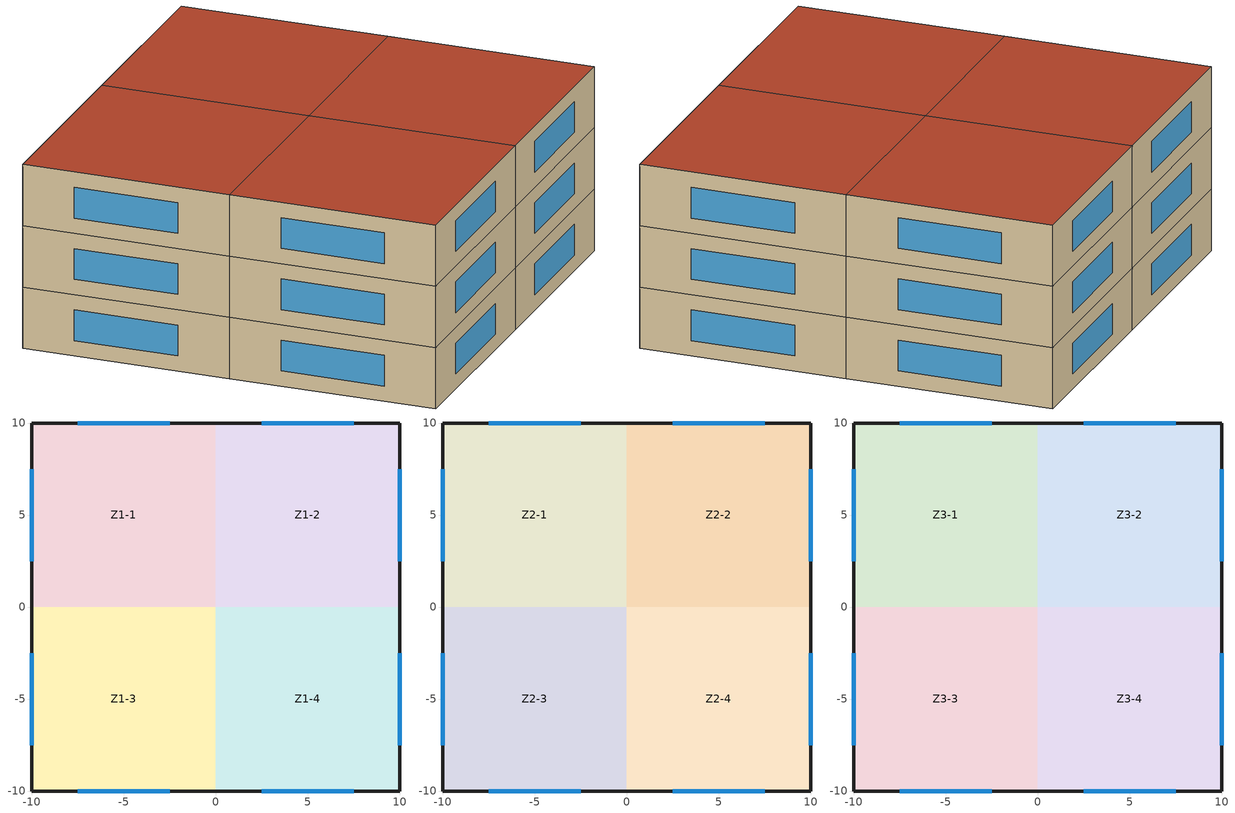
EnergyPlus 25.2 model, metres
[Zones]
Z1-1
 floor outside (Const_S-3): -10,10 0,10 0,0 -10,0 z0
 wall outside (Const_S-1): 0,10 -10,10 z0:3
 wall outside (Const_S-2): -10,10 -10,0 z0:3
 window (WinConst_S-1): -2.5,10 -7.5,10 z0.75:2.25
 window (WinConst_S-2): -10,7.5 -10,2.5 z0.75:2.25
Z1-2
 floor outside (Const_S-6): 0,10 10,10 10,0 0,0 z0
 wall outside (Const_S-4): 10,10 0,10 z0:3
 wall outside (Const_S-5): 10,0 10,10 z0:3
 window (WinConst_S-4): 7.5,10 2.5,10 z0.75:2.25
 window (WinConst_S-5): 10,2.5 10,7.5 z0.75:2.25
Z1-3
 floor outside (Const_S-9): -10,0 0,0 0,-10 -10,-10 z0
 wall outside (Const_S-7): -10,-10 0,-10 z0:3
 wall outside (Const_S-8): -10,0 -10,-10 z0:3
 window (WinConst_S-7): -7.5,-10 -2.5,-10 z0.75:2.25
 window (WinConst_S-8): -10,-2.5 -10,-7.5 z0.75:2.25
Z1-4
 floor outside (Const_S-12): 0,0 10,0 10,-10 0,-10 z0
 wall outside (Const_S-10): 0,-10 10,-10 z0:3
 wall outside (Const_S-11): 10,-10 10,0 z0:3
 window (WinConst_S-10): 2.5,-10 7.5,-10 z0.75:2.25
 window (WinConst_S-11): 10,-7.5 10,-2.5 z0.75:2.25
Z2-1
 floor outside (Const_S-15): -10,10 0,10 0,0 -10,0 z3
 wall outside (Const_S-13): 0,10 -10,10 z3:6
 wall outside (Const_S-14): -10,10 -10,0 z3:6
 window (WinConst_S-13): -2.5,10 -7.5,10 z3.75:5.25
 window (WinConst_S-14): -10,7.5 -10,2.5 z3.75:5.25
Z2-2
 floor outside (Const_S-18): 0,10 10,10 10,0 0,0 z3
 wall outside (Const_S-16): 10,10 0,10 z3:6
 wall outside (Const_S-17): 10,0 10,10 z3:6
 window (WinConst_S-16): 7.5,10 2.5,10 z3.75:5.25
 window (WinConst_S-17): 10,2.5 10,7.5 z3.75:5.25
Z2-3
 floor outside (Const_S-21): -10,0 0,0 0,-10 -10,-10 z3
 wall outside (Const_S-19): -10,-10 0,-10 z3:6
 wall outside (Const_S-20): -10,0 -10,-10 z3:6
 window (WinConst_S-19): -7.5,-10 -2.5,-10 z3.75:5.25
 window (WinConst_S-20): -10,-2.5 -10,-7.5 z3.75:5.25
Z2-4
 floor outside (Const_S-24): 0,0 10,0 10,-10 0,-10 z3
 wall outside (Const_S-22): 0,-10 10,-10 z3:6
 wall outside (Const_S-23): 10,-10 10,0 z3:6
 window (WinConst_S-22): 2.5,-10 7.5,-10 z3.75:5.25
 window (WinConst_S-23): 10,-7.5 10,-2.5 z3.75:5.25
Z3-1
 floor outside (Const_S-28): -10,10 0,10 0,0 -10,0 z6
 wall outside (Const_S-25): 0,10 -10,10 z6:9
 wall outside (Const_S-26): -10,10 -10,0 z6:9
 window (WinConst_S-25): -2.5,10 -7.5,10 z6.75:8.25
 window (WinConst_S-26): -10,7.5 -10,2.5 z6.75:8.25
 roof outside (Const_S-27): -10,0 0,0 0,10 -10,10 z9
Z3-2
 floor outside (Const_S-32): 0,10 10,10 10,0 0,0 z6
 wall outside (Const_S-29): 10,10 0,10 z6:9
 wall outside (Const_S-30): 10,0 10,10 z6:9
 window (WinConst_S-29): 7.5,10 2.5,10 z6.75:8.25
 window (WinConst_S-30): 10,2.5 10,7.5 z6.75:8.25
 roof outside (Const_S-31): 0,0 10,0 10,10 0,10 z9
Z3-3
 floor outside (Const_S-36): -10,0 0,0 0,-10 -10,-10 z6
 wall outside (Const_S-33): -10,-10 0,-10 z6:9
 wall outside (Const_S-34): -10,0 -10,-10 z6:9
 window (WinConst_S-33): -7.5,-10 -2.5,-10 z6.75:8.25
 window (WinConst_S-34): -10,-2.5 -10,-7.5 z6.75:8.25
 roof outside (Const_S-35): -10,-10 0,-10 0,0 -10,0 z9
Z3-4
 floor outside (Const_S-40): 0,0 10,0 10,-10 0,-10 z6
 wall outside (Const_S-37): 0,-10 10,-10 z6:9
 wall outside (Const_S-38): 10,-10 10,0 z6:9
 window (WinConst_S-37): 2.5,-10 7.5,-10 z6.75:8.25
 window (WinConst_S-38): 10,-7.5 10,-2.5 z6.75:8.25
 roof outside (Const_S-39): 0,-10 10,-10 10,0 0,0 z9
[Building]
신규 프로젝트: 0, Suburbs, 0.04, 0.4, FullExterior, 25, 6
[Material]
Concrete_Heavy: MediumRough, 0.2, 1.95, 2240, 900, 0.9, 0.7, 0.7
Insul_S-1; Insul_S-2; Insul_S-4; Insul_S-5; Insul_S-7; Insul_S-8; Insul_S-10; Insul_S-11; Insul_S-13; Insul_S-14; Insul_S-16; Insul_S-17; Insul_S-19; Insul_S-20; Insul_S-22; Insul_S-23; Insul_S-25; Insul_S-26; Insul_S-29; Insul_S-30; Insul_S-33; Insul_S-34; Insul_S-37; Insul_S-38: Smooth, 0.0459, 0.04, 50, 800, 0.9, 0.7, 0.7
Insul_S-3; Insul_S-6; Insul_S-9; Insul_S-12; Insul_S-15; Insul_S-18; Insul_S-21; Insul_S-24; Insul_S-28; Insul_S-32; Insul_S-36; Insul_S-40: Smooth, 0.0959, 0.04, 50, 800, 0.9, 0.7, 0.7
Insul_S-27; Insul_S-31; Insul_S-35; Insul_S-39: Smooth, 0.1959, 0.04, 50, 800, 0.9, 0.7, 0.7
[Construction]
Const_S-1: Concrete_Heavy, Insul_S-1, Concrete_Heavy
WinConst_S-1: Glass_S-1
Const_S-2: Concrete_Heavy, Insul_S-2, Concrete_Heavy
WinConst_S-2: Glass_S-2
Const_S-3: Concrete_Heavy, Insul_S-3, Concrete_Heavy
Const_S-4: Concrete_Heavy, Insul_S-4, Concrete_Heavy
WinConst_S-4: Glass_S-4
Const_S-5: Concrete_Heavy, Insul_S-5, Concrete_Heavy
WinConst_S-5: Glass_S-5
Const_S-6: Concrete_Heavy, Insul_S-6, Concrete_Heavy
Const_S-7: Concrete_Heavy, Insul_S-7, Concrete_Heavy
WinConst_S-7: Glass_S-7
Const_S-8: Concrete_Heavy, Insul_S-8, Concrete_Heavy
WinConst_S-8: Glass_S-8
Const_S-9: Concrete_Heavy, Insul_S-9, Concrete_Heavy
Const_S-10: Concrete_Heavy, Insul_S-10, Concrete_Heavy
WinConst_S-10: Glass_S-10
Const_S-11: Concrete_Heavy, Insul_S-11, Concrete_Heavy
WinConst_S-11: Glass_S-11
Const_S-12: Concrete_Heavy, Insul_S-12, Concrete_Heavy
Const_S-13: Concrete_Heavy, Insul_S-13, Concrete_Heavy
WinConst_S-13: Glass_S-13
Const_S-14: Concrete_Heavy, Insul_S-14, Concrete_Heavy
WinConst_S-14: Glass_S-14
Const_S-15: Concrete_Heavy, Insul_S-15, Concrete_Heavy
Const_S-16: Concrete_Heavy, Insul_S-16, Concrete_Heavy
WinConst_S-16: Glass_S-16
Const_S-17: Concrete_Heavy, Insul_S-17, Concrete_Heavy
WinConst_S-17: Glass_S-17
Const_S-18: Concrete_Heavy, Insul_S-18, Concrete_Heavy
Const_S-19: Concrete_Heavy, Insul_S-19, Concrete_Heavy
WinConst_S-19: Glass_S-19
Const_S-20: Concrete_Heavy, Insul_S-20, Concrete_Heavy
WinConst_S-20: Glass_S-20
Const_S-21: Concrete_Heavy, Insul_S-21, Concrete_Heavy
Const_S-22: Concrete_Heavy, Insul_S-22, Concrete_Heavy
WinConst_S-22: Glass_S-22
Const_S-23: Concrete_Heavy, Insul_S-23, Concrete_Heavy
WinConst_S-23: Glass_S-23
Const_S-24: Concrete_Heavy, Insul_S-24, Concrete_Heavy
Const_S-25: Concrete_Heavy, Insul_S-25, Concrete_Heavy
WinConst_S-25: Glass_S-25
Const_S-26: Concrete_Heavy, Insul_S-26, Concrete_Heavy
WinConst_S-26: Glass_S-26
Const_S-27: Concrete_Heavy, Insul_S-27, Concrete_Heavy
Const_S-28: Concrete_Heavy, Insul_S-28, Concrete_Heavy
Const_S-29: Concrete_Heavy, Insul_S-29, Concrete_Heavy
WinConst_S-29: Glass_S-29
Const_S-30: Concrete_Heavy, Insul_S-30, Concrete_Heavy
WinConst_S-30: Glass_S-30
Const_S-31: Concrete_Heavy, Insul_S-31, Concrete_Heavy
Const_S-32: Concrete_Heavy, Insul_S-32, Concrete_Heavy
Const_S-33: Concrete_Heavy, Insul_S-33, Concrete_Heavy
WinConst_S-33: Glass_S-33
Const_S-34: Concrete_Heavy, Insul_S-34, Concrete_Heavy
WinConst_S-34: Glass_S-34
Const_S-35: Concrete_Heavy, Insul_S-35, Concrete_Heavy
Const_S-36: Concrete_Heavy, Insul_S-36, Concrete_Heavy
Const_S-37: Concrete_Heavy, Insul_S-37, Concrete_Heavy
WinConst_S-37: Glass_S-37
Const_S-38: Concrete_Heavy, Insul_S-38, Concrete_Heavy
WinConst_S-38: Glass_S-38
Const_S-39: Concrete_Heavy, Insul_S-39, Concrete_Heavy
Const_S-40: Concrete_Heavy, Insul_S-40, Concrete_Heavy
[WindowMaterial:SimpleGlazingSystem]
Glass_S-1; Glass_S-2; Glass_S-4; Glass_S-5; Glass_S-7; Glass_S-8; Glass_S-10; Glass_S-11; Glass_S-13; Glass_S-14; Glass_S-16; Glass_S-17; Glass_S-19; Glass_S-20; Glass_S-22; Glass_S-23; Glass_S-25; Glass_S-26; Glass_S-29; Glass_S-30; Glass_S-33; Glass_S-34; Glass_S-37; Glass_S-38: 2.74, 0.6, 0.8
[Zone]
Z1-1; Z1-2; Z1-3; Z1-4; Z2-1; Z2-2; Z2-3; Z2-4; Z3-1; Z3-2; Z3-3; Z3-4: 0, 0, 0, 0, 1, 1, 3, 300, 100
[Zone equipment]
Z1-1: Z1-1_Ideal
Z1-2: Z1-2_Ideal
Z1-3: Z1-3_Ideal
Z1-4: Z1-4_Ideal
Z2-1: Z2-1_Ideal
Z2-2: Z2-2_Ideal
Z2-3: Z2-3_Ideal
Z2-4: Z2-4_Ideal
Z3-1: Z3-1_Ideal
Z3-2: Z3-2_Ideal
Z3-3: Z3-3_Ideal
Z3-4: Z3-4_Ideal
[DesignSpecification:OutdoorAir]
Z1-1_OA: Sum, 0.0025, 0.0008, , , Sch_Rest
Z1-2_OA; Z1-3_OA; Z1-4_OA; Z2-1_OA; Z2-2_OA; Z2-3_OA; Z2-4_OA; Z3-1_OA; Z3-2_OA; Z3-3_OA; Z3-4_OA: Sum, 0.0025, 0.0008, , , Sch_Office
[ZoneHVAC:IdealLoadsAirSystem]
Z1-1_Ideal: , Z1-1_Inlet, , , 50, 13, 0.015, 0.008, NoLimit, , , NoLimit, , , , , , , , Z1-1_OA
Z1-2_Ideal: , Z1-2_Inlet, , , 50, 13, 0.015, 0.008, NoLimit, , , NoLimit, , , , , , , , Z1-2_OA
Z1-3_Ideal: , Z1-3_Inlet, , , 50, 13, 0.015, 0.008, NoLimit, , , NoLimit, , , , , , , , Z1-3_OA
Z1-4_Ideal: , Z1-4_Inlet, , , 50, 13, 0.015, 0.008, NoLimit, , , NoLimit, , , , , , , , Z1-4_OA
Z2-1_Ideal: , Z2-1_Inlet, , , 50, 13, 0.015, 0.008, NoLimit, , , NoLimit, , , , , , , , Z2-1_OA
Z2-2_Ideal: , Z2-2_Inlet, , , 50, 13, 0.015, 0.008, NoLimit, , , NoLimit, , , , , , , , Z2-2_OA
Z2-3_Ideal: , Z2-3_Inlet, , , 50, 13, 0.015, 0.008, NoLimit, , , NoLimit, , , , , , , , Z2-3_OA
Z2-4_Ideal: , Z2-4_Inlet, , , 50, 13, 0.015, 0.008, NoLimit, , , NoLimit, , , , , , , , Z2-4_OA
Z3-1_Ideal: , Z3-1_Inlet, , , 50, 13, 0.015, 0.008, NoLimit, , , NoLimit, , , , , , , , Z3-1_OA
Z3-2_Ideal: , Z3-2_Inlet, , , 50, 13, 0.015, 0.008, NoLimit, , , NoLimit, , , , , , , , Z3-2_OA
Z3-3_Ideal: , Z3-3_Inlet, , , 50, 13, 0.015, 0.008, NoLimit, , , NoLimit, , , , , , , , Z3-3_OA
Z3-4_Ideal: , Z3-4_Inlet, , , 50, 13, 0.015, 0.008, NoLimit, , , NoLimit, , , , , , , , Z3-4_OA
[ThermostatSetpoint:DualSetpoint]
Z1-1_DualSetp: Z1-1_HeatSch, Z1-1_CoolSch
Z1-2_DualSetp: Z1-2_HeatSch, Z1-2_CoolSch
Z1-3_DualSetp: Z1-3_HeatSch, Z1-3_CoolSch
Z1-4_DualSetp: Z1-4_HeatSch, Z1-4_CoolSch
Z2-1_DualSetp: Z2-1_HeatSch, Z2-1_CoolSch
Z2-2_DualSetp: Z2-2_HeatSch, Z2-2_CoolSch
Z2-3_DualSetp: Z2-3_HeatSch, Z2-3_CoolSch
Z2-4_DualSetp: Z2-4_HeatSch, Z2-4_CoolSch
Z3-1_DualSetp: Z3-1_HeatSch, Z3-1_CoolSch
Z3-2_DualSetp: Z3-2_HeatSch, Z3-2_CoolSch
Z3-3_DualSetp: Z3-3_HeatSch, Z3-3_CoolSch
Z3-4_DualSetp: Z3-4_HeatSch, Z3-4_CoolSch
[ZoneControl:Thermostat]
Z1-1_Thermostat: Z1-1, DualZoneControlSch, ThermostatSetpoint:DualSetpoint, Z1-1_DualSetp
Z1-2_Thermostat: Z1-2, DualZoneControlSch, ThermostatSetpoint:DualSetpoint, Z1-2_DualSetp
Z1-3_Thermostat: Z1-3, DualZoneControlSch, ThermostatSetpoint:DualSetpoint, Z1-3_DualSetp
Z1-4_Thermostat: Z1-4, DualZoneControlSch, ThermostatSetpoint:DualSetpoint, Z1-4_DualSetp
Z2-1_Thermostat: Z2-1, DualZoneControlSch, ThermostatSetpoint:DualSetpoint, Z2-1_DualSetp
Z2-2_Thermostat: Z2-2, DualZoneControlSch, ThermostatSetpoint:DualSetpoint, Z2-2_DualSetp
Z2-3_Thermostat: Z2-3, DualZoneControlSch, ThermostatSetpoint:DualSetpoint, Z2-3_DualSetp
Z2-4_Thermostat: Z2-4, DualZoneControlSch, ThermostatSetpoint:DualSetpoint, Z2-4_DualSetp
Z3-1_Thermostat: Z3-1, DualZoneControlSch, ThermostatSetpoint:DualSetpoint, Z3-1_DualSetp
Z3-2_Thermostat: Z3-2, DualZoneControlSch, ThermostatSetpoint:DualSetpoint, Z3-2_DualSetp
Z3-3_Thermostat: Z3-3, DualZoneControlSch, ThermostatSetpoint:DualSetpoint, Z3-3_DualSetp
Z3-4_Thermostat: Z3-4, DualZoneControlSch, ThermostatSetpoint:DualSetpoint, Z3-4_DualSetp
[People]
Z1-1_Ppl: Z1-1, Sch_Rest, People/Area, , 0.1, , , , ActivitySch
Z1-2_Ppl: Z1-2, Sch_Office, People/Area, , 0.1, , , , ActivitySch
Z1-3_Ppl: Z1-3, Sch_Office, People/Area, , 0.1, , , , ActivitySch
Z1-4_Ppl: Z1-4, Sch_Office, People/Area, , 0.1, , , , ActivitySch
Z2-1_Ppl: Z2-1, Sch_Office, People/Area, , 0.1, , , , ActivitySch
Z2-2_Ppl: Z2-2, Sch_Office, People/Area, , 0.1, , , , ActivitySch
Z2-3_Ppl: Z2-3, Sch_Office, People/Area, , 0.1, , , , ActivitySch
Z2-4_Ppl: Z2-4, Sch_Office, People/Area, , 0.1, , , , ActivitySch
Z3-1_Ppl: Z3-1, Sch_Office, People/Area, , 0.1, , , , ActivitySch
Z3-2_Ppl: Z3-2, Sch_Office, People/Area, , 0.1, , , , ActivitySch
Z3-3_Ppl: Z3-3, Sch_Office, People/Area, , 0.1, , , , ActivitySch
Z3-4_Ppl: Z3-4, Sch_Office, People/Area, , 0.1, , , , ActivitySch
[Lights]
Z1-1_Lgt: Z1-1, Sch_Rest, Watts/Area, , 10
Z1-2_Lgt: Z1-2, Sch_Office, Watts/Area, , 10
Z1-3_Lgt: Z1-3, Sch_Office, Watts/Area, , 10
Z1-4_Lgt: Z1-4, Sch_Office, Watts/Area, , 10
Z2-1_Lgt: Z2-1, Sch_Office, Watts/Area, , 10
Z2-2_Lgt: Z2-2, Sch_Office, Watts/Area, , 10
Z2-3_Lgt: Z2-3, Sch_Office, Watts/Area, , 10
Z2-4_Lgt: Z2-4, Sch_Office, Watts/Area, , 10
Z3-1_Lgt: Z3-1, Sch_Office, Watts/Area, , 10
Z3-2_Lgt: Z3-2, Sch_Office, Watts/Area, , 10
Z3-3_Lgt: Z3-3, Sch_Office, Watts/Area, , 10
Z3-4_Lgt: Z3-4, Sch_Office, Watts/Area, , 10
[ElectricEquipment]
Z1-1_Eqp: Z1-1, Sch_Rest, Watts/Area, , 15
Z1-2_Eqp: Z1-2, Sch_Office, Watts/Area, , 15
Z1-3_Eqp: Z1-3, Sch_Office, Watts/Area, , 15
Z1-4_Eqp: Z1-4, Sch_Office, Watts/Area, , 15
Z2-1_Eqp: Z2-1, Sch_Office, Watts/Area, , 15
Z2-2_Eqp: Z2-2, Sch_Office, Watts/Area, , 15
Z2-3_Eqp: Z2-3, Sch_Office, Watts/Area, , 15
Z2-4_Eqp: Z2-4, Sch_Office, Watts/Area, , 15
Z3-1_Eqp: Z3-1, Sch_Office, Watts/Area, , 15
Z3-2_Eqp: Z3-2, Sch_Office, Watts/Area, , 15
Z3-3_Eqp: Z3-3, Sch_Office, Watts/Area, , 15
Z3-4_Eqp: Z3-4, Sch_Office, Watts/Area, , 15
[ZoneInfiltration:DesignFlowRate]
Z1-1_Inf: Z1-1, AlwaysOn, AirChanges/Hour, , , , 0.5, 1, 0, 0, 0
Z1-2_Inf: Z1-2, AlwaysOn, AirChanges/Hour, , , , 0.5, 1, 0, 0, 0
Z1-3_Inf: Z1-3, AlwaysOn, AirChanges/Hour, , , , 0.5, 1, 0, 0, 0
Z1-4_Inf: Z1-4, AlwaysOn, AirChanges/Hour, , , , 0.5, 1, 0, 0, 0
Z2-1_Inf: Z2-1, AlwaysOn, AirChanges/Hour, , , , 0.5, 1, 0, 0, 0
Z2-2_Inf: Z2-2, AlwaysOn, AirChanges/Hour, , , , 0.5, 1, 0, 0, 0
Z2-3_Inf: Z2-3, AlwaysOn, AirChanges/Hour, , , , 0.5, 1, 0, 0, 0
Z2-4_Inf: Z2-4, AlwaysOn, AirChanges/Hour, , , , 0.5, 1, 0, 0, 0
Z3-1_Inf: Z3-1, AlwaysOn, AirChanges/Hour, , , , 0.5, 1, 0, 0, 0
Z3-2_Inf: Z3-2, AlwaysOn, AirChanges/Hour, , , , 0.5, 1, 0, 0, 0
Z3-3_Inf: Z3-3, AlwaysOn, AirChanges/Hour, , , , 0.5, 1, 0, 0, 0
Z3-4_Inf: Z3-4, AlwaysOn, AirChanges/Hour, , , , 0.5, 1, 0, 0, 0
[Schedule:Compact]
AlwaysOn: Fraction, Through: 12/31, For: AllDays, Until: 24:00, 1
ActivitySch: AnyNumber, Through: 12/31, For: AllDays, Until: 24:00, 120
DualZoneControlSch: ControlType, Through: 12/31, For: AllDays, Until: 24:00, 4
Sch_Office: Fraction, Through: 12/31, For: Weekdays, Until: 08:00, 0, Until: 18:00, 1, Until: 24:00, 0, For: AllOtherDays, Until: 24:00, 0
Sch_Rest: Fraction, Through: 12/31, For: AllDays, Until: 10:00, 0, Until: 14:00, 1, Until: 17:00, 0.2, Until: 21:00, 1, Until: 24:00, 0
Z1-1_HeatSch: AnyNumber, Through: 12/31, For: AllDays, Until: 10:00, 15, Until: 21:00, 20, Until: 24:00, 15
Z1-1_CoolSch: AnyNumber, Through: 12/31, For: AllDays, Until: 10:00, 30, Until: 21:00, 26, Until: 24:00, 30
Z1-2_HeatSch; Z1-3_HeatSch; Z1-4_HeatSch; Z2-1_HeatSch; Z2-2_HeatSch; Z2-3_HeatSch; Z2-4_HeatSch; Z3-1_HeatSch; Z3-2_HeatSch; Z3-3_HeatSch; Z3-4_HeatSch: AnyNumber, Through: 12/31, For: Weekdays, Until: 08:00, 15, Until: 18:00, 20, Until: 24:00, 15, For: AllOtherDays, Until: 24:00, 15
Z1-2_CoolSch; Z1-3_CoolSch; Z1-4_CoolSch; Z2-1_CoolSch; Z2-2_CoolSch; Z2-3_CoolSch; Z2-4_CoolSch; Z3-1_CoolSch; Z3-2_CoolSch; Z3-3_CoolSch; Z3-4_CoolSch: AnyNumber, Through: 12/31, For: Weekdays, Until: 08:00, 30, Until: 18:00, 26, Until: 24:00, 30, For: AllOtherDays, Until: 24:00, 30
